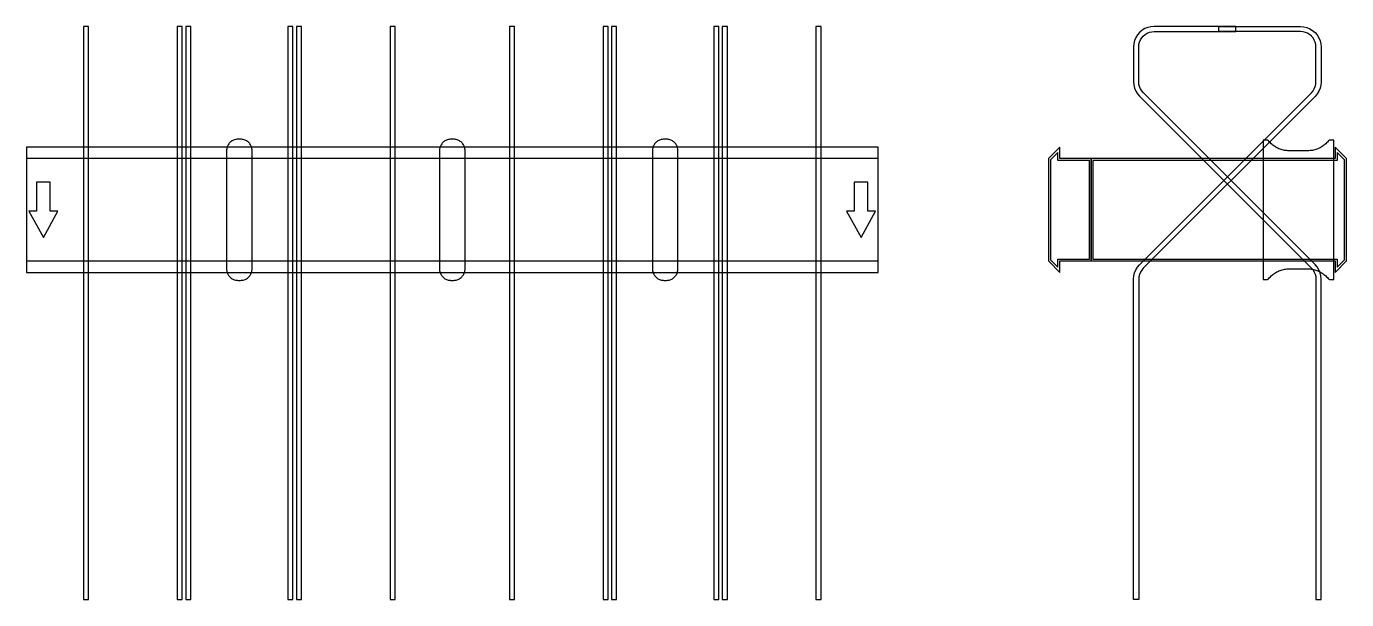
# Model space of a CAD drawing. Extents: x 0 to 1550, y -457 to 215.
import ezdxf

# ---------------------------------------------------------------- set-up
doc = ezdxf.new("R2010")
doc.units = 0
doc.layers.add('Halfen', color=7, linetype='CONTINUOUS')

msp = doc.modelspace()

# ---------------------------------------------------------------- linework, layer by layer
at = {"layer": 'Halfen', "color": 7}
for points in [[(73, -457.177), (73, 215.147), (67, 215.147), (67, -457.177)], [(183, -457.177), (183, 215.147), (177, 215.147), (177, -457.177)], [(193, -457.177), (193, 215.147), (187, 215.147), (187, -457.177)], [(313, -457.177), (313, 215.147), (307, 215.147), (307, -457.177)], [(323, -457.177), (323, 215.147), (317, 215.147), (317, -457.177)], [(433, -457.177), (433, 215.147), (427, 215.147), (427, -457.177)], [(573, -457.177), (573, 215.147), (567, 215.147), (567, -457.177)], [(683, -457.177), (683, 215.147), (677, 215.147), (677, -457.177)], [(693, -457.177), (693, 215.147), (687, 215.147), (687, -457.177)], [(813, -457.177), (813, 215.147), (807, 215.147), (807, -457.177)], [(823, -457.177), (823, 215.147), (817, 215.147), (817, -457.177)], [(933, -457.177), (933, 215.147), (927, 215.147), (927, -457.177)], [(1520, -457.177), (1520, -81.213), (1519.705, -77.459), (1518.825, -73.797), (1517.384, -70.317), (1515.416, -67.106), (1512.971, -64.243), (1311.272, 137.456), (1309.438, 139.604), (1307.962, 142.012), (1306.881, 144.621), (1306.222, 147.368), (1306, 150.184), (1306, 191.147), (1306.222, 193.963), (1306.881, 196.71), (1307.962, 199.319), (1309.438, 201.728), (1311.272, 203.875), (1313.42, 205.71), (1315.828, 207.186), (1318.438, 208.266), (1321.184, 208.926), (1324, 209.147), (1420, 209.147), (1420, 215.147), (1324, 215.147), (1320.246, 214.852), (1316.584, 213.973), (1313.104, 212.532), (1309.893, 210.564), (1307.029, 208.118), (1304.584, 205.254), (1302.616, 202.043), (1301.175, 198.564), (1300.295, 194.902), (1300, 191.147), (1300, 150.184), (1300.295, 146.429), (1301.175, 142.767), (1302.616, 139.288), (1304.584, 136.077), (1307.029, 133.213), (1508.728, -68.485), (1510.562, -70.633), (1512.038, -73.041), (1513.119, -75.651), (1513.778, -78.397), (1514, -81.213), (1514, -457.177)], [(1300, -457.324), (1300, -81.361), (1300.295, -77.606), (1301.175, -73.944), (1302.616, -70.465), (1304.584, -67.254), (1307.029, -64.39), (1508.728, 137.308), (1510.562, 139.456), (1512.038, 141.865), (1513.119, 144.474), (1513.778, 147.221), (1514, 150.036), (1514, 191), (1513.778, 193.816), (1513.119, 196.562), (1512.038, 199.172), (1510.562, 201.58), (1508.728, 203.728), (1506.58, 205.562), (1504.172, 207.038), (1501.562, 208.119), (1498.816, 208.778), (1496, 209), (1400, 209), (1400, 215), (1496, 215), (1499.754, 214.705), (1503.416, 213.825), (1506.896, 212.384), (1510.107, 210.416), (1512.971, 207.971), (1515.416, 205.107), (1517.384, 201.896), (1518.825, 198.416), (1519.705, 194.754), (1520, 191), (1520, 150.036), (1519.705, 146.282), (1518.825, 142.62), (1517.384, 139.141), (1515.416, 135.929), (1512.971, 133.066), (1311.272, -68.633), (1309.438, -70.78), (1307.962, -73.189), (1306.881, -75.798), (1306.222, -78.545), (1306, -81.361), (1306, -457.324)], [(265, -69.3), (265, -56.8), (265, 69.3), (264.958, 70.359), (264.834, 71.412), (264.627, 72.452), (264.339, 73.472), (263.972, 74.466), (263.529, 75.429), (263.011, 76.354), (262.422, 77.235), (261.765, 78.068), (261.046, 78.846), (260.268, 79.565), (259.435, 80.222), (258.554, 80.811), (257.629, 81.329), (256.666, 81.772), (255.672, 82.139), (254.652, 82.427), (253.612, 82.634), (252.559, 82.758), (251.5, 82.8), (248.5, 82.8), (247.441, 82.758), (246.388, 82.634), (245.348, 82.427), (244.328, 82.139), (243.334, 81.772), (242.371, 81.329), (241.446, 80.811), (240.565, 80.222), (239.732, 79.565), (238.954, 78.846), (238.235, 78.068), (237.578, 77.235), (236.989, 76.354), (236.471, 75.429), (236.028, 74.466), (235.661, 73.472), (235.373, 72.452), (235.166, 71.412), (235.042, 70.359), (235, 69.3), (235, -56.8), (235, -69.3), (235.042, -70.359), (235.166, -71.412), (235.373, -72.452), (235.661, -73.472), (236.028, -74.466), (236.471, -75.429), (236.989, -76.354), (237.578, -77.235), (238.235, -78.068), (238.954, -78.846), (239.732, -79.565), (240.565, -80.222), (241.446, -80.811), (242.371, -81.329), (243.334, -81.772), (244.328, -82.139), (245.348, -82.427), (246.388, -82.634), (247.441, -82.758), (248.5, -82.8), (251.5, -82.8), (252.559, -82.758), (253.612, -82.634), (254.652, -82.427), (255.672, -82.139), (256.666, -81.772), (257.629, -81.329), (258.554, -80.811), (259.435, -80.222), (260.268, -79.565), (261.046, -78.846), (261.765, -78.068), (262.422, -77.235), (263.011, -76.354), (263.529, -75.429), (263.972, -74.466), (264.339, -73.472), (264.627, -72.452), (264.834, -71.412), (264.958, -70.359), (265, -69.3)], [(515, -69.3), (515, -56.8), (515, 69.3), (514.958, 70.359), (514.834, 71.412), (514.627, 72.452), (514.339, 73.472), (513.972, 74.466), (513.529, 75.429), (513.011, 76.354), (512.422, 77.235), (511.765, 78.068), (511.046, 78.846), (510.268, 79.565), (509.435, 80.222), (508.554, 80.811), (507.629, 81.329), (506.666, 81.772), (505.672, 82.139), (504.652, 82.427), (503.612, 82.634), (502.559, 82.758), (501.5, 82.8), (498.5, 82.8), (497.441, 82.758), (496.388, 82.634), (495.348, 82.427), (494.328, 82.139), (493.334, 81.772), (492.371, 81.329), (491.446, 80.811), (490.565, 80.222), (489.732, 79.565), (488.954, 78.846), (488.235, 78.068), (487.578, 77.235), (486.989, 76.354), (486.471, 75.429), (486.028, 74.466), (485.661, 73.472), (485.373, 72.452), (485.166, 71.412), (485.042, 70.359), (485, 69.3), (485, -56.8), (485, -69.3), (485.042, -70.359), (485.166, -71.412), (485.373, -72.452), (485.661, -73.472), (486.028, -74.466), (486.471, -75.429), (486.989, -76.354), (487.578, -77.235), (488.235, -78.068), (488.954, -78.846), (489.732, -79.565), (490.565, -80.222), (491.446, -80.811), (492.371, -81.329), (493.334, -81.772), (494.328, -82.139), (495.348, -82.427), (496.388, -82.634), (497.441, -82.758), (498.5, -82.8), (501.5, -82.8), (502.559, -82.758), (503.612, -82.634), (504.652, -82.427), (505.672, -82.139), (506.666, -81.772), (507.629, -81.329), (508.554, -80.811), (509.435, -80.222), (510.268, -79.565), (511.046, -78.846), (511.765, -78.068), (512.422, -77.235), (513.011, -76.354), (513.529, -75.429), (513.972, -74.466), (514.339, -73.472), (514.627, -72.452), (514.834, -71.412), (514.958, -70.359), (515, -69.3)], [(765, -69.3), (765, -56.8), (765, 69.3), (764.958, 70.359), (764.834, 71.412), (764.627, 72.452), (764.339, 73.472), (763.972, 74.466), (763.529, 75.429), (763.011, 76.354), (762.422, 77.235), (761.765, 78.068), (761.046, 78.846), (760.268, 79.565), (759.435, 80.222), (758.554, 80.811), (757.629, 81.329), (756.666, 81.772), (755.672, 82.139), (754.652, 82.427), (753.612, 82.634), (752.559, 82.758), (751.5, 82.8), (748.5, 82.8), (747.441, 82.758), (746.388, 82.634), (745.348, 82.427), (744.328, 82.139), (743.334, 81.772), (742.371, 81.329), (741.446, 80.811), (740.565, 80.222), (739.732, 79.565), (738.954, 78.846), (738.235, 78.068), (737.578, 77.235), (736.989, 76.354), (736.471, 75.429), (736.028, 74.466), (735.661, 73.472), (735.373, 72.452), (735.166, 71.412), (735.042, 70.359), (735, 69.3), (735, -56.8), (735, -69.3), (735.042, -70.359), (735.166, -71.412), (735.373, -72.452), (735.661, -73.472), (736.028, -74.466), (736.471, -75.429), (736.989, -76.354), (737.578, -77.235), (738.235, -78.068), (738.954, -78.846), (739.732, -79.565), (740.565, -80.222), (741.446, -80.811), (742.371, -81.329), (743.334, -81.772), (744.328, -82.139), (745.348, -82.427), (746.388, -82.634), (747.441, -82.758), (748.5, -82.8), (751.5, -82.8), (752.559, -82.758), (753.612, -82.634), (754.652, -82.427), (755.672, -82.139), (756.666, -81.772), (757.629, -81.329), (758.554, -80.811), (759.435, -80.222), (760.268, -79.565), (761.046, -78.846), (761.765, -78.068), (762.422, -77.235), (763.011, -76.354), (763.529, -75.429), (763.972, -74.466), (764.339, -73.472), (764.627, -72.452), (764.834, -71.412), (764.958, -70.359), (765, -69.3)], [(1535, -81.8), (1535, 81.8), (1531, 81.8), (1530.846, 81.797), (1530.691, 81.786), (1530.538, 81.769), (1530.385, 81.746), (1530.234, 81.715), (1530.084, 81.678), (1529.936, 81.634), (1529.789, 81.584), (1529.646, 81.527), (1529.505, 81.464), (1529.366, 81.395), (1529.231, 81.32), (1529.1, 81.239), (1528.972, 81.153), (1528.848, 81.06), (1528.728, 80.963), (1528.613, 80.86), (1528.502, 80.752), (1528.397, 80.639), (1528.296, 80.522), (1527.41, 79.491), (1526.479, 78.5), (1525.505, 77.551), (1524.491, 76.646), (1523.437, 75.787), (1522.347, 74.975), (1521.222, 74.211), (1520.064, 73.499), (1518.876, 72.838), (1517.66, 72.23), (1516.418, 71.676), (1515.153, 71.178), (1513.867, 70.736), (1512.563, 70.351), (1511.243, 70.024), (1509.911, 69.756), (1508.567, 69.547), (1507.216, 69.397), (1505.859, 69.307), (1504.5, 69.277), (1482.5, 69.277), (1481.141, 69.307), (1479.784, 69.397), (1478.433, 69.547), (1477.089, 69.756), (1475.757, 70.024), (1474.437, 70.351), (1473.133, 70.736), (1471.847, 71.178), (1470.582, 71.676), (1469.34, 72.23), (1468.124, 72.838), (1466.936, 73.499), (1465.778, 74.211), (1464.653, 74.975), (1463.563, 75.787), (1462.509, 76.646), (1461.495, 77.551), (1460.521, 78.5), (1459.59, 79.491), (1458.704, 80.522), (1458.603, 80.639), (1458.498, 80.752), (1458.387, 80.86), (1458.272, 80.963), (1458.152, 81.06), (1458.028, 81.153), (1457.9, 81.239), (1457.769, 81.32), (1457.634, 81.395), (1457.495, 81.464), (1457.354, 81.527), (1457.211, 81.584), (1457.064, 81.634), (1456.916, 81.678), (1456.766, 81.715), (1456.615, 81.746), (1456.462, 81.769), (1456.309, 81.786), (1456.154, 81.797), (1456, 81.8), (1452, 81.8), (1452, -81.8), (1456, -81.8), (1456.154, -81.797), (1456.309, -81.786), (1456.462, -81.769), (1456.615, -81.746), (1456.766, -81.715), (1456.916, -81.678), (1457.064, -81.634), (1457.211, -81.584), (1457.354, -81.527), (1457.495, -81.464), (1457.634, -81.395), (1457.769, -81.32), (1457.9, -81.239), (1458.028, -81.153), (1458.152, -81.06), (1458.272, -80.963), (1458.387, -80.86), (1458.498, -80.752), (1458.603, -80.639), (1458.704, -80.522), (1459.59, -79.491), (1460.521, -78.5), (1461.495, -77.551), (1462.509, -76.646), (1463.563, -75.787), (1464.653, -74.975), (1465.778, -74.211), (1466.936, -73.499), (1468.124, -72.838), (1469.34, -72.23), (1470.582, -71.676), (1471.847, -71.178), (1473.133, -70.736), (1474.437, -70.351), (1475.757, -70.024), (1477.089, -69.756), (1478.433, -69.547), (1479.784, -69.397), (1481.141, -69.307), (1482.5, -69.277), (1504.5, -69.277), (1505.859, -69.307), (1507.216, -69.397), (1508.567, -69.547), (1509.911, -69.756), (1511.243, -70.024), (1512.563, -70.351), (1513.867, -70.736), (1515.153, -71.178), (1516.418, -71.676), (1517.66, -72.23), (1518.876, -72.838), (1520.064, -73.499), (1521.222, -74.211), (1522.347, -74.975), (1523.437, -75.787), (1524.491, -76.646), (1525.505, -77.551), (1526.479, -78.5), (1527.41, -79.491), (1528.296, -80.522), (1528.397, -80.639), (1528.502, -80.752), (1528.613, -80.86), (1528.728, -80.963), (1528.848, -81.06), (1528.972, -81.153), (1529.1, -81.239), (1529.231, -81.32), (1529.366, -81.395), (1529.505, -81.464), (1529.646, -81.527), (1529.789, -81.584), (1529.936, -81.634), (1530.084, -81.678), (1530.234, -81.715), (1530.385, -81.746), (1530.538, -81.769), (1530.691, -81.786), (1530.846, -81.797), (1531, -81.8)], [(0, -73.5), (1000, -73.5), (1000, 73.5), (0, 73.5)], [(1250, -60), (1250, 60), (1213.5, 60), (1213.5, 73.5), (1200, 60), (1200, -60), (1213.5, -73.5), (1213.5, -60)], [(1248, -58), (1248, 58), (1211, 58), (1211, 67.25), (1202.5, 58.75), (1202.5, -58.75), (1211, -67.25), (1211, -58)], [(1550, -60), (1550, 60), (1536.5, 73.5), (1536.5, 60), (1250, 60), (1250, -60), (1536.5, -60), (1536.5, -73.5)], [(1547.5, -58.75), (1547.5, 58.75), (1539, 67.25), (1539, 58), (1252, 58), (1252, -58), (1539, -58), (1539, -67.25)], [(0, -60), (1000, -60), (1000, 60), (0, 60)], [(20, -32.5), (37, -1.5), (28, -1.5), (28, 32.5), (12, 32.5), (12, -1.5), (3, -1.5)], [(980, -32.5), (997, -1.5), (988, -1.5), (988, 32.5), (972, 32.5), (972, -1.5), (963, -1.5)]]:
    msp.add_lwpolyline(points, close=True, dxfattribs=at)

doc.saveas('drawing.dxf')
